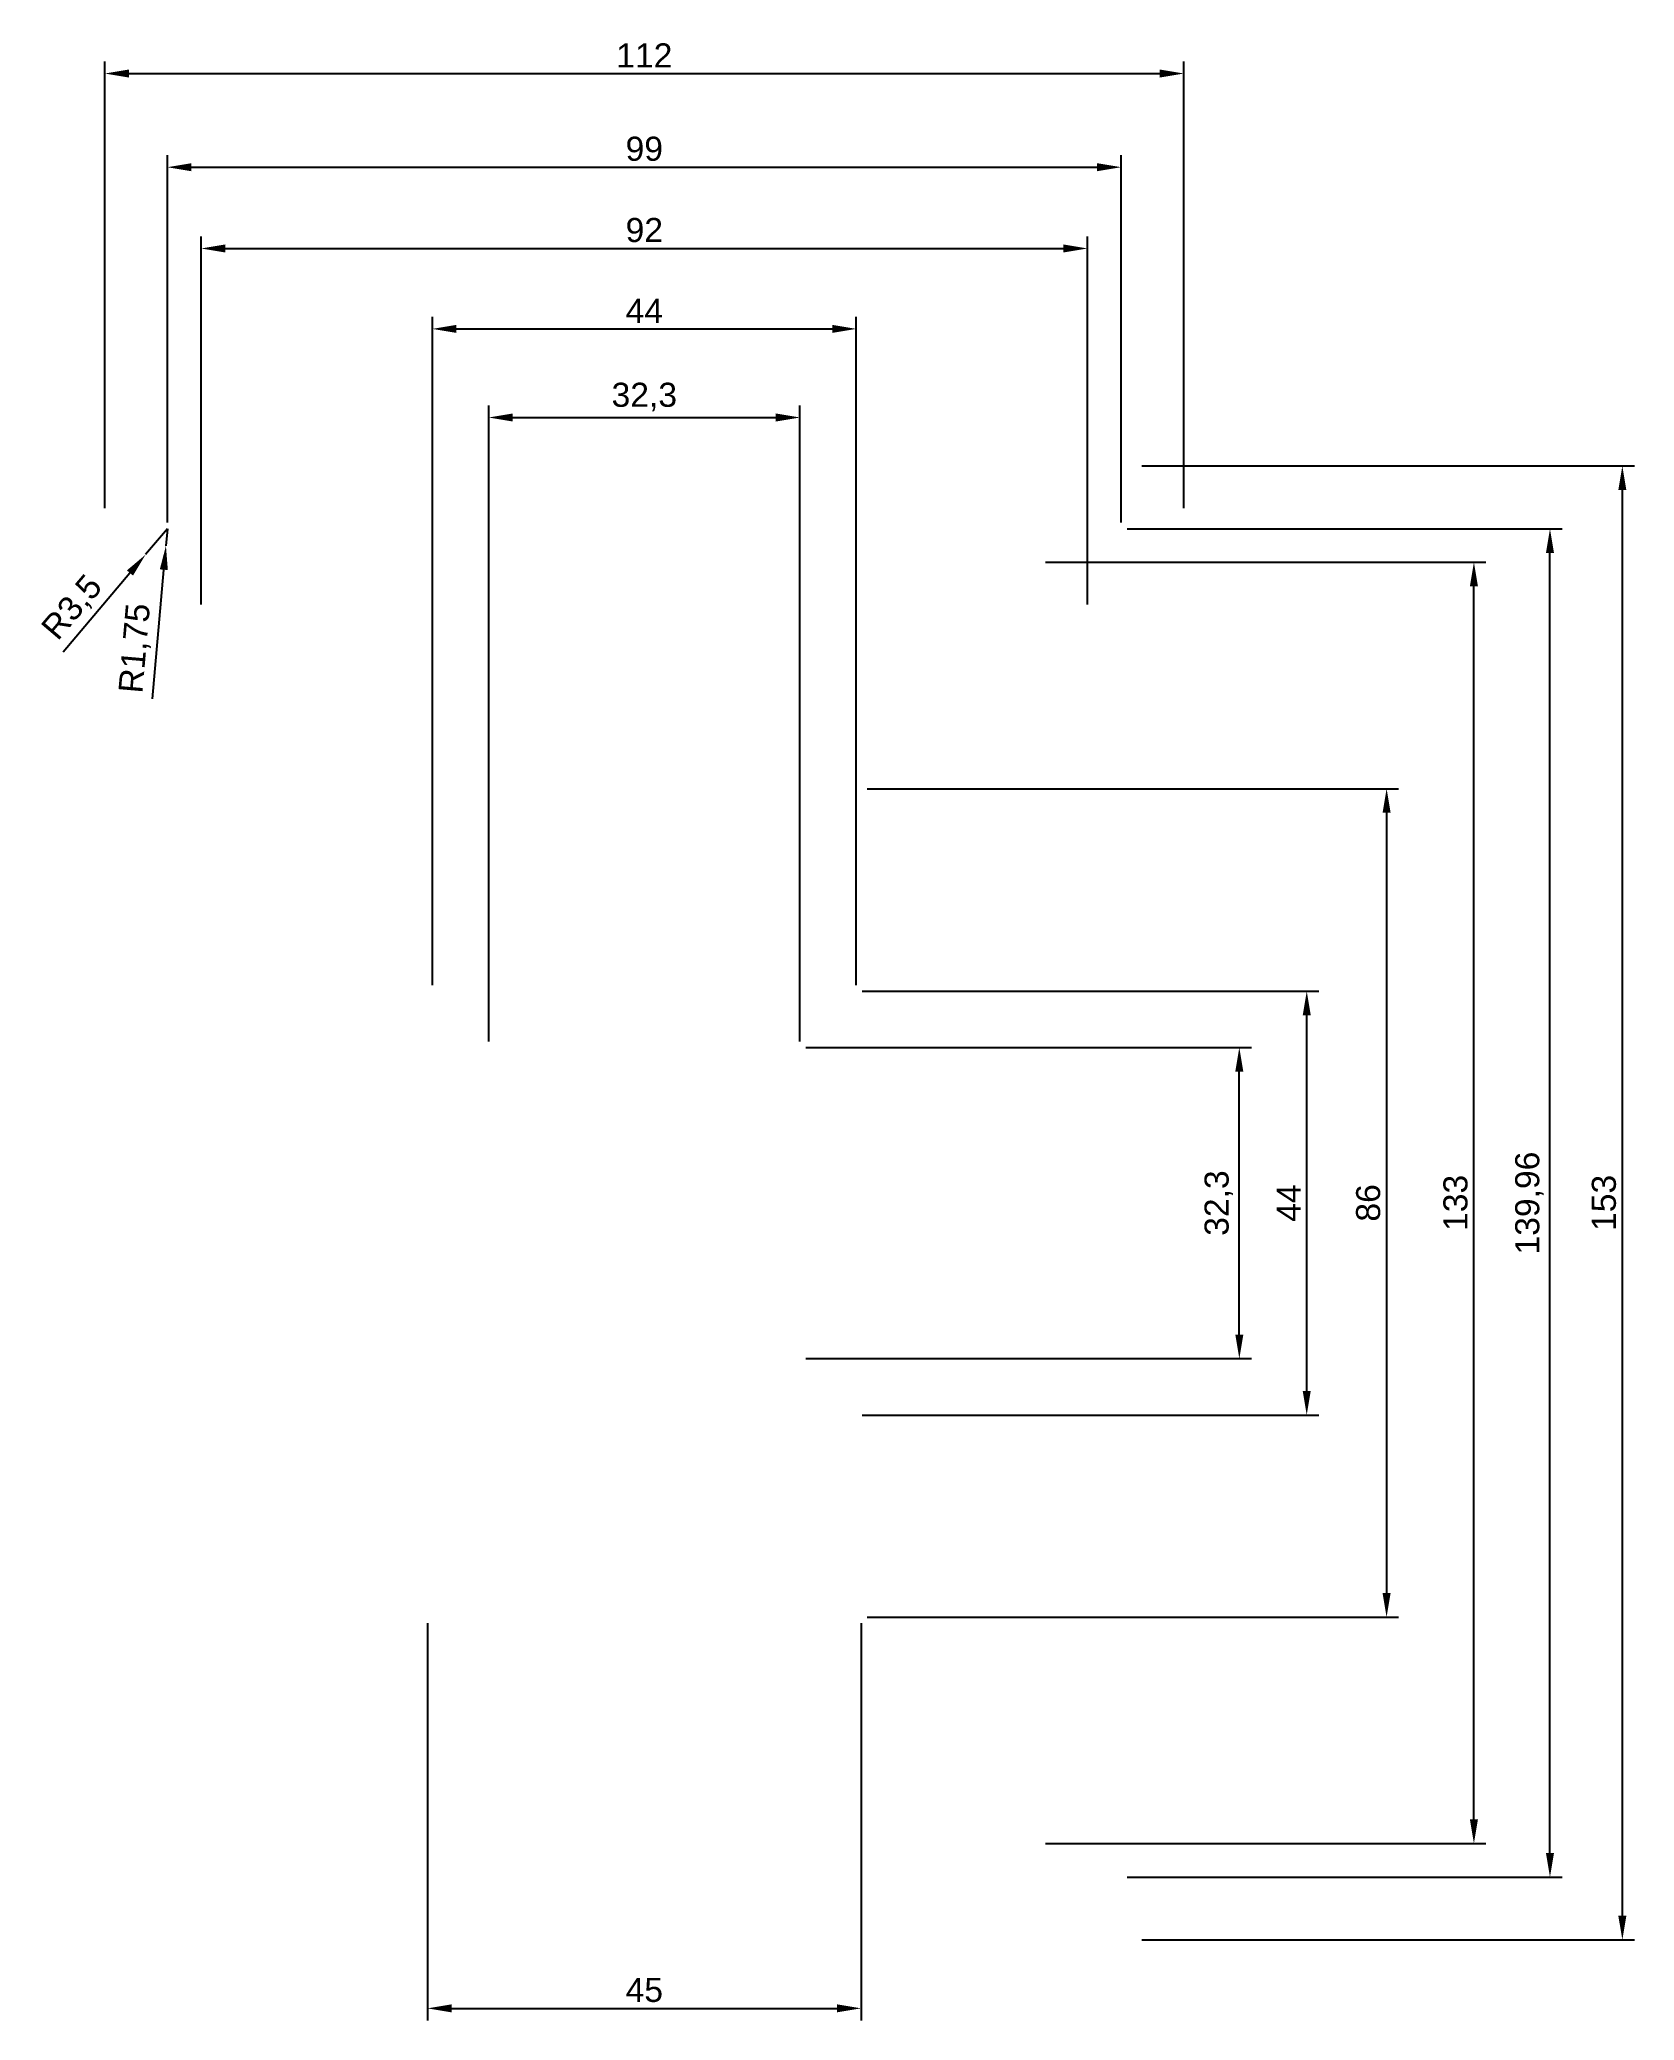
# Model space of a CAD drawing. Header units: millimetres. Extents: x 532 to 698, y 3 to 209.
import ezdxf

# ---------------------------------------------------------------- set-up
doc = ezdxf.new("R2010")
doc.units = ezdxf.units.MM
doc.layers.add('Caixa', color=7, linetype='Continuous')
doc.styles.get("Standard").update_dxf_attribs({"font": 'arial.ttf'})
doc.dimstyles.new('ISO-25', dxfattribs={"dimtxt": 2.5, "dimasz": 2.5, "dimexe": 1.25, "dimexo": 0.625, "dimtad": 1, "dimtxsty": 'Standard', "dimcen": 2.5, "dimadec": 0, "dimazin": 0, "dimtfac": 1, "dimtmove": 0, "dimatfit": 3, "dimfxl": 1, "dimarcsym": 0})

# ---------------------------------------------------------------- blocks, each defined once
blk = doc.blocks.new('*D1')
at = {"layer": 'Caixa', "color": 0, "lineweight": -2, "transparency": 16777216}
for p, q in [((578.631300969567, 104.6280891473894), (578.631300969567, 170.6505694003311)), ((581.131300969567, 169.4005694003311), (608.4313009695671, 169.4005694003311)), ((610.9313009695671, 104.6280891473893), (610.9313009695671, 170.6505694003311))]:
    blk.add_line(p, q, dxfattribs=at)
at = {"layer": 'Caixa', "color": 0, "transparency": 16777216}
for points in [[(581.131300969567, 169.8172360669977), (581.131300969567, 168.9839027336644), (578.631300969567, 169.4005694003311)], [(608.4313009695671, 169.8172360669977), (608.4313009695671, 168.9839027336644), (610.9313009695671, 169.4005694003311)]]:
    blk.add_solid(points, dxfattribs=at)
at = {"layer": 'Caixa', "color": 0, "transparency": 16777216, "insert": (594.781300969567, 171.5279568491714), "char_height": 2.5, "attachment_point": 5}
blk.add_mtext('32,3', dxfattribs=at)
blk = doc.blocks.new('*D2')
at = {"layer": 'Caixa', "color": 0, "lineweight": -2, "transparency": 16777216}
for p, q in [((572.7813009695675, 110.4780891473893), (572.7813009695675, 179.8499513145581)), ((616.7813009695675, 110.4780891473893), (616.7813009695675, 179.8499513145581)), ((575.2813009695675, 178.5999513145581), (614.2813009695675, 178.5999513145581))]:
    blk.add_line(p, q, dxfattribs=at)
at = {"layer": 'Caixa', "color": 0, "transparency": 16777216}
for points in [[(575.2813009695675, 179.0166179812247), (575.2813009695675, 178.1832846478914), (572.7813009695675, 178.5999513145581)], [(614.2813009695675, 179.0166179812247), (614.2813009695675, 178.1832846478914), (616.7813009695675, 178.5999513145581)]]:
    blk.add_solid(points, dxfattribs=at)
at = {"layer": 'Caixa', "color": 0, "transparency": 16777216, "insert": (594.7813009695675, 180.4749513145581), "char_height": 2.5, "attachment_point": 5}
blk.add_mtext('44', dxfattribs=at)
blk = doc.blocks.new('*D3')
at = {"layer": 'Caixa', "color": 0, "lineweight": -2, "transparency": 16777216}
for p, q in [((572.2813009695669, 44.24601585139544), (572.2813009695669, 3.010045297294084)), ((617.2813009695669, 44.24601585139544), (617.2813009695669, 3.010045297294084)), ((574.7813009695669, 4.260045297294084), (614.7813009695669, 4.260045297294084))]:
    blk.add_line(p, q, dxfattribs=at)
at = {"layer": 'Caixa', "color": 0, "transparency": 16777216}
for points in [[(574.7813009695669, 4.676711963960751), (574.7813009695669, 3.843378630627418), (572.2813009695669, 4.260045297294084)], [(614.7813009695669, 4.676711963960751), (614.7813009695669, 3.843378630627418), (617.2813009695669, 4.260045297294084)]]:
    blk.add_solid(points, dxfattribs=at)
at = {"layer": 'Caixa', "color": 0, "transparency": 16777216, "insert": (594.7813009695669, 6.156361804797495), "char_height": 2.5, "attachment_point": 5}
blk.add_mtext('45', dxfattribs=at)
blk = doc.blocks.new('*D4')
at = {"layer": 'Caixa', "color": 0, "lineweight": -2, "transparency": 16777216}
for p, q in [((548.7813009695669, 149.9960158513959), (548.7813009695669, 188.1960852786552)), ((640.7813009695668, 149.9960158513954), (640.7813009695668, 188.1960852786552)), ((551.2813009695669, 186.9460852786552), (638.2813009695668, 186.9460852786552))]:
    blk.add_line(p, q, dxfattribs=at)
at = {"layer": 'Caixa', "color": 0, "transparency": 16777216}
for points in [[(551.2813009695669, 187.3627519453219), (551.2813009695669, 186.5294186119886), (548.7813009695669, 186.9460852786552)], [(638.2813009695668, 187.3627519453219), (638.2813009695668, 186.5294186119886), (640.7813009695668, 186.9460852786552)]]:
    blk.add_solid(points, dxfattribs=at)
at = {"layer": 'Caixa', "color": 0, "transparency": 16777216, "insert": (594.7813009695669, 188.8475177479595), "char_height": 2.5, "attachment_point": 5}
blk.add_mtext('92', dxfattribs=at)
blk = doc.blocks.new('*D5')
at = {"layer": 'Caixa', "color": 0, "lineweight": -2, "transparency": 16777216}
for p, q in [((545.281300969567, 158.4960158513954), (545.281300969567, 196.6336301421617)), ((547.781300969567, 195.3836301421617), (641.781300969567, 195.3836301421617)), ((644.281300969567, 158.4960158513954), (644.281300969567, 196.6336301421617))]:
    blk.add_line(p, q, dxfattribs=at)
at = {"layer": 'Caixa', "color": 0, "transparency": 16777216}
for points in [[(547.781300969567, 195.8002968088284), (547.781300969567, 194.9669634754951), (545.281300969567, 195.3836301421617)], [(641.781300969567, 195.8002968088284), (641.781300969567, 194.9669634754951), (644.281300969567, 195.3836301421617)]]:
    blk.add_solid(points, dxfattribs=at)
at = {"layer": 'Caixa', "color": 0, "transparency": 16777216, "insert": (594.781300969567, 197.285062611466), "char_height": 2.5, "attachment_point": 5}
blk.add_mtext('99', dxfattribs=at)
blk = doc.blocks.new('*D6')
at = {"layer": 'Caixa', "color": 0, "lineweight": -2, "transparency": 16777216}
for p, q in [((538.781300969567, 159.996015851395), (538.781300969567, 206.3578005509893)), ((650.7813009695673, 159.996015851395), (650.7813009695673, 206.3578005509893)), ((541.281300969567, 205.1078005509893), (648.2813009695673, 205.1078005509893))]:
    blk.add_line(p, q, dxfattribs=at)
at = {"layer": 'Caixa', "color": 0, "transparency": 16777216}
for points in [[(541.281300969567, 205.524467217656), (541.281300969567, 204.6911338843227), (538.781300969567, 205.1078005509893)], [(648.2813009695673, 205.524467217656), (648.2813009695673, 204.6911338843227), (650.7813009695673, 205.1078005509893)]]:
    blk.add_solid(points, dxfattribs=at)
at = {"layer": 'Caixa', "color": 0, "transparency": 16777216, "insert": (594.7813009695672, 206.9879165127902), "char_height": 2.5, "attachment_point": 5}
blk.add_mtext('112', dxfattribs=at)
blk = doc.blocks.new('*D7')
at = {"layer": 'Caixa', "color": 0, "lineweight": -2, "transparency": 16777216}
for p, q in [((611.5563009695674, 104.0030891473894), (657.789014908579, 104.0030891473894)), ((656.539014908579, 74.20308914738919), (656.539014908579, 101.5030891473894)), ((611.5563009695674, 71.70308914738919), (657.789014908579, 71.70308914738919))]:
    blk.add_line(p, q, dxfattribs=at)
at = {"layer": 'Caixa', "color": 0, "transparency": 16777216}
for points in [[(656.1223482419124, 101.5030891473894), (656.9556815752456, 101.5030891473894), (656.539014908579, 104.0030891473894)], [(656.1223482419124, 74.20308914738919), (656.9556815752456, 74.20308914738919), (656.539014908579, 71.70308914738919)]]:
    blk.add_solid(points, dxfattribs=at)
at = {"layer": 'Caixa', "color": 0, "transparency": 16777216, "insert": (654.4116274597385, 87.8530891473891), "char_height": 2.5, "attachment_point": 5, "rotation": 90}
blk.add_mtext('32,3', dxfattribs=at)
blk = doc.blocks.new('*D8')
at = {"layer": 'Caixa', "color": 0, "lineweight": -2, "transparency": 16777216}
for p, q in [((617.4063009695677, 109.8530891473893), (664.787461672872, 109.8530891473893)), ((663.537461672872, 68.35308914738928), (663.537461672872, 107.3530891473893)), ((617.4063009695677, 65.85308914738928), (664.787461672872, 65.85308914738928))]:
    blk.add_line(p, q, dxfattribs=at)
at = {"layer": 'Caixa', "color": 0, "transparency": 16777216}
for points in [[(663.1207950062054, 107.3530891473893), (663.9541283395387, 107.3530891473893), (663.537461672872, 109.8530891473893)], [(663.1207950062054, 68.35308914738928), (663.9541283395387, 68.35308914738928), (663.537461672872, 65.85308914738928)]]:
    blk.add_solid(points, dxfattribs=at)
at = {"layer": 'Caixa', "color": 0, "transparency": 16777216, "insert": (661.6624616728719, 87.8530891473891), "char_height": 2.5, "attachment_point": 5, "rotation": 90}
blk.add_mtext('44', dxfattribs=at)
blk = doc.blocks.new('*D9')
at = {"layer": 'Caixa', "color": 0, "lineweight": -2, "transparency": 16777216}
for p, q in [((617.9063009695672, 130.8710158513955), (673.0753721322482, 130.8710158513955)), ((671.8253721322482, 128.3710158513955), (671.8253721322482, 47.37101585139547)), ((617.9063009695672, 44.87101585139546), (673.0753721322482, 44.87101585139547))]:
    blk.add_line(p, q, dxfattribs=at)
at = {"layer": 'Caixa', "color": 0, "transparency": 16777216}
for points in [[(671.4087054655815, 128.3710158513955), (672.2420387989148, 128.3710158513955), (671.8253721322482, 130.8710158513955)], [(671.4087054655815, 47.37101585139547), (672.2420387989148, 47.37101585139547), (671.8253721322482, 44.87101585139547)]]:
    blk.add_solid(points, dxfattribs=at)
at = {"layer": 'Caixa', "color": 0, "transparency": 16777216, "insert": (669.9239396629438, 87.87101585139528), "char_height": 2.5, "attachment_point": 5, "rotation": 90}
blk.add_mtext('86', dxfattribs=at)
blk = doc.blocks.new('*D10')
at = {"layer": 'Caixa', "color": 0, "lineweight": -2, "transparency": 16777216}
for p, q in [((636.4063009695672, 154.3710158513955), (682.1374881715753, 154.3710158513955)), ((680.8874881715753, 23.87101585139534), (680.8874881715753, 151.8710158513955)), ((636.4063009695667, 21.37101585139533), (682.1374881715753, 21.37101585139534))]:
    blk.add_line(p, q, dxfattribs=at)
at = {"layer": 'Caixa', "color": 0, "transparency": 16777216}
for points in [[(680.4708215049087, 151.8710158513955), (681.304154838242, 151.8710158513955), (680.8874881715753, 154.3710158513955)], [(680.4708215049087, 23.87101585139534), (681.304154838242, 23.87101585139534), (680.8874881715753, 21.37101585139534)]]:
    blk.add_solid(points, dxfattribs=at)
at = {"layer": 'Caixa', "color": 0, "transparency": 16777216, "insert": (678.9852030419709, 87.87101585139521), "char_height": 2.5, "attachment_point": 5, "rotation": 90}
blk.add_mtext('133', dxfattribs=at)
blk = doc.blocks.new('*D11')
at = {"layer": 'Caixa', "color": 0, "lineweight": -2, "transparency": 16777216}
for p, q in [((644.9063009695673, 157.8351624433822), (690.0319716079699, 157.8351624433822)), ((688.7819716079699, 20.37101585139546), (688.7819716079699, 155.3351624433822)), ((644.9063009695673, 17.87101585139545), (690.0319716079699, 17.87101585139546))]:
    blk.add_line(p, q, dxfattribs=at)
at = {"layer": 'Caixa', "color": 0, "transparency": 16777216}
for points in [[(688.3653049413033, 155.3351624433822), (689.1986382746366, 155.3351624433822), (688.7819716079699, 157.8351624433822)], [(688.3653049413033, 20.37101585139546), (689.1986382746366, 20.37101585139546), (688.7819716079699, 17.87101585139546)]]:
    blk.add_solid(points, dxfattribs=at)
at = {"layer": 'Caixa', "color": 0, "transparency": 16777216, "insert": (686.6545841591294, 87.85308914738863), "char_height": 2.5, "attachment_point": 5, "rotation": 90}
blk.add_mtext('139,96', dxfattribs=at)
blk = doc.blocks.new('*D12')
at = {"layer": 'Caixa', "color": 0, "lineweight": -2, "transparency": 16777216}
for p, q in [((646.4063009695675, 164.371015851395), (697.5427213007292, 164.371015851395)), ((696.2927213007292, 13.87101585139547), (696.2927213007292, 161.871015851395)), ((646.4063009695675, 11.37101585139546), (697.5427213007292, 11.37101585139547))]:
    blk.add_line(p, q, dxfattribs=at)
at = {"layer": 'Caixa', "color": 0, "transparency": 16777216}
for points in [[(695.8760546340626, 161.871015851395), (696.7093879673959, 161.871015851395), (696.2927213007292, 164.371015851395)], [(695.8760546340626, 13.87101585139547), (696.7093879673959, 13.87101585139547), (696.2927213007292, 11.37101585139547)]]:
    blk.add_solid(points, dxfattribs=at)
at = {"layer": 'Caixa', "color": 0, "transparency": 16777216, "insert": (694.3904361711247, 87.87101585139504), "char_height": 2.5, "attachment_point": 5, "rotation": 90}
blk.add_mtext('153', dxfattribs=at)
blk = doc.blocks.new('*D14')
at = {"layer": 'Caixa', "color": 0, "lineweight": -2, "transparency": 16777216}
for p, q in [((545.281300969567, 157.8351624433822), (545.1297430181233, 156.0917375991878)), ((543.7475646780108, 140.1920501574838), (544.9132316589181, 153.6011306789101))]:
    blk.add_line(p, q, dxfattribs=at)
at = {"layer": 'Caixa', "color": 0, "transparency": 16777216}
blk.add_solid([(544.4981305055386, 153.6372159054443), (545.3283328122977, 153.5650454523759), (545.1297430181233, 156.0917375991878)], dxfattribs=at)
at = {"layer": 'Caixa', "color": 0, "transparency": 16777216, "insert": (542.0679128628589, 145.4348059731287), "char_height": 2.5, "attachment_point": 5, "rotation": 85.03170125020989}
blk.add_mtext('R1,75', dxfattribs=at)
blk = doc.blocks.new('*D15')
at = {"layer": 'Caixa', "color": 0, "lineweight": -2, "transparency": 16777216}
for p, q in [((545.2813009695669, 157.8351624433821), (543.0170238114434, 155.1662583703215)), ((534.4691679250953, 145.0908984219321), (541.3996829842124, 153.2598983181352))]:
    blk.add_line(p, q, dxfattribs=at)
at = {"layer": 'Caixa', "color": 0, "transparency": 16777216}
blk.add_solid([(541.081956308848, 153.5294551226737), (541.7174096595768, 152.9903415135967), (543.0170238114434, 155.1662583703215)], dxfattribs=at)
at = {"layer": 'Caixa', "color": 0, "transparency": 16777216, "insert": (535.5035284618416, 149.59850257448), "char_height": 2.5, "attachment_point": 5, "rotation": 49.688989368411775}
blk.add_mtext('R3,5', dxfattribs=at)

msp = doc.modelspace()

# ---------------------------------------------------------------- dimensions: what is measured, and where the dimension line sits
at = {"layer": 'Caixa'}
for base, p1, p2, picture, middle in [((650.7813009695673, 205.1078005509893), (538.781300969567, 159.371015851395), (650.7813009695673, 159.371015851395), '*D6', (594.7813009695672, 206.9879165127902)), ((644.281300969567, 195.3836301421617), (545.281300969567, 157.8710158513954, -15), (644.281300969567, 157.8710158513954, -15), '*D5', (594.781300969567, 197.285062611466)), ((640.7813009695668, 186.9460852786552), (548.7813009695669, 149.3710158513959, -15), (640.7813009695668, 149.3710158513954, -15), '*D4', (594.7813009695669, 188.8475177479595)), ((616.7813009695675, 178.5999513145581), (572.7813009695675, 109.8530891473893, -5), (616.7813009695675, 109.8530891473893, -5), '*D2', (594.7813009695675, 180.4749513145581)), ((610.9313009695671, 169.4005694003311), (578.631300969567, 104.0030891473894), (610.9313009695671, 104.0030891473893), '*D1', (594.781300969567, 171.5279568491714)), ((617.2813009695669, 4.260045297294084), (572.2813009695669, 44.87101585139544, -67), (617.2813009695669, 44.87101585139544, -67), '*D3', (594.7813009695669, 6.156361804797495))]:
    dim = msp.add_linear_dim(base=base, p1=p1, p2=p2, dimstyle='ISO-25', dxfattribs=at)
    dim.commit()
    dim.dimension.update_dxf_attribs({"geometry": picture, "text_midpoint": middle})
for base, p1, p2, picture, middle in [((696.2927213007292, 164.371015851395), (645.7813009695673, 11.37101585139546), (645.7813009695673, 164.371015851395), '*D12', (694.3904361711247, 87.87101585139504)), ((688.7819716079699, 157.8351624433822), (644.281300969567, 17.87101585139544, -12), (644.281300969567, 157.8351624433822, -12), '*D11', (686.6545841591294, 87.85308914738863)), ((680.8874881715753, 154.3710158513955), (635.7813009695665, 21.37101585139533, -15), (635.7813009695669, 154.3710158513954, -15), '*D10', (678.9852030419709, 87.87101585139521)), ((671.8253721322482, 44.87101585139547), (617.2813009695669, 130.8710158513954, -67), (617.2813009695669, 44.87101585139544, -67), '*D9', (669.9239396629438, 87.87101585139528)), ((663.537461672872, 109.8530891473893), (616.7813009695675, 65.85308914738926, -5), (616.7813009695675, 109.8530891473893, -5), '*D8', (661.6624616728719, 87.8530891473891)), ((656.539014908579, 104.0030891473894), (610.9313009695671, 71.70308914738916), (610.9313009695671, 104.0030891473893), '*D7', (654.4116274597385, 87.8530891473891))]:
    dim = msp.add_linear_dim(base=base, p1=p1, p2=p2, angle=90, dimstyle='ISO-25', dxfattribs=at)
    dim.commit()
    dim.dimension.update_dxf_attribs({"geometry": picture, "text_midpoint": middle})
dim = msp.add_radius_dim(center=(545.2813009695669, 157.8351624433821), mpoint=(543.0170238114434, 155.1662583703215), dimstyle='ISO-25', dxfattribs=at)
dim.commit()
dim.dimension.update_dxf_attribs({"geometry": '*D15', "text_midpoint": (537.1257550410384, 148.2222183439406)})
dim = msp.add_radius_dim(center=(545.281300969567, 157.8351624433822, -12), mpoint=(545.1297430181233, 156.0917375991878, -12), dimstyle='ISO-25', dxfattribs=at)
dim.commit()
dim.dimension.update_dxf_attribs({"geometry": '*D14', "text_midpoint": (544.1873072237364, 145.2505645538868), "dimtype": 164})

doc.saveas('drawing.dxf')
